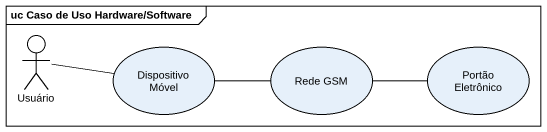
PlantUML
@startuml
mainframe uc Caso de Uso Hardware/Software
actor Usuário
usecase "Dispositivo Móvel" as Dispositivo_Móvel
usecase "Rede GSM" as Rede_GSM
usecase "Portão Eletrônico" as Portão_Eletrônico
Usuário -right- Dispositivo_Móvel
Dispositivo_Móvel -right- Rede_GSM
Rede_GSM -right- Portão_Eletrônico
@enduml
